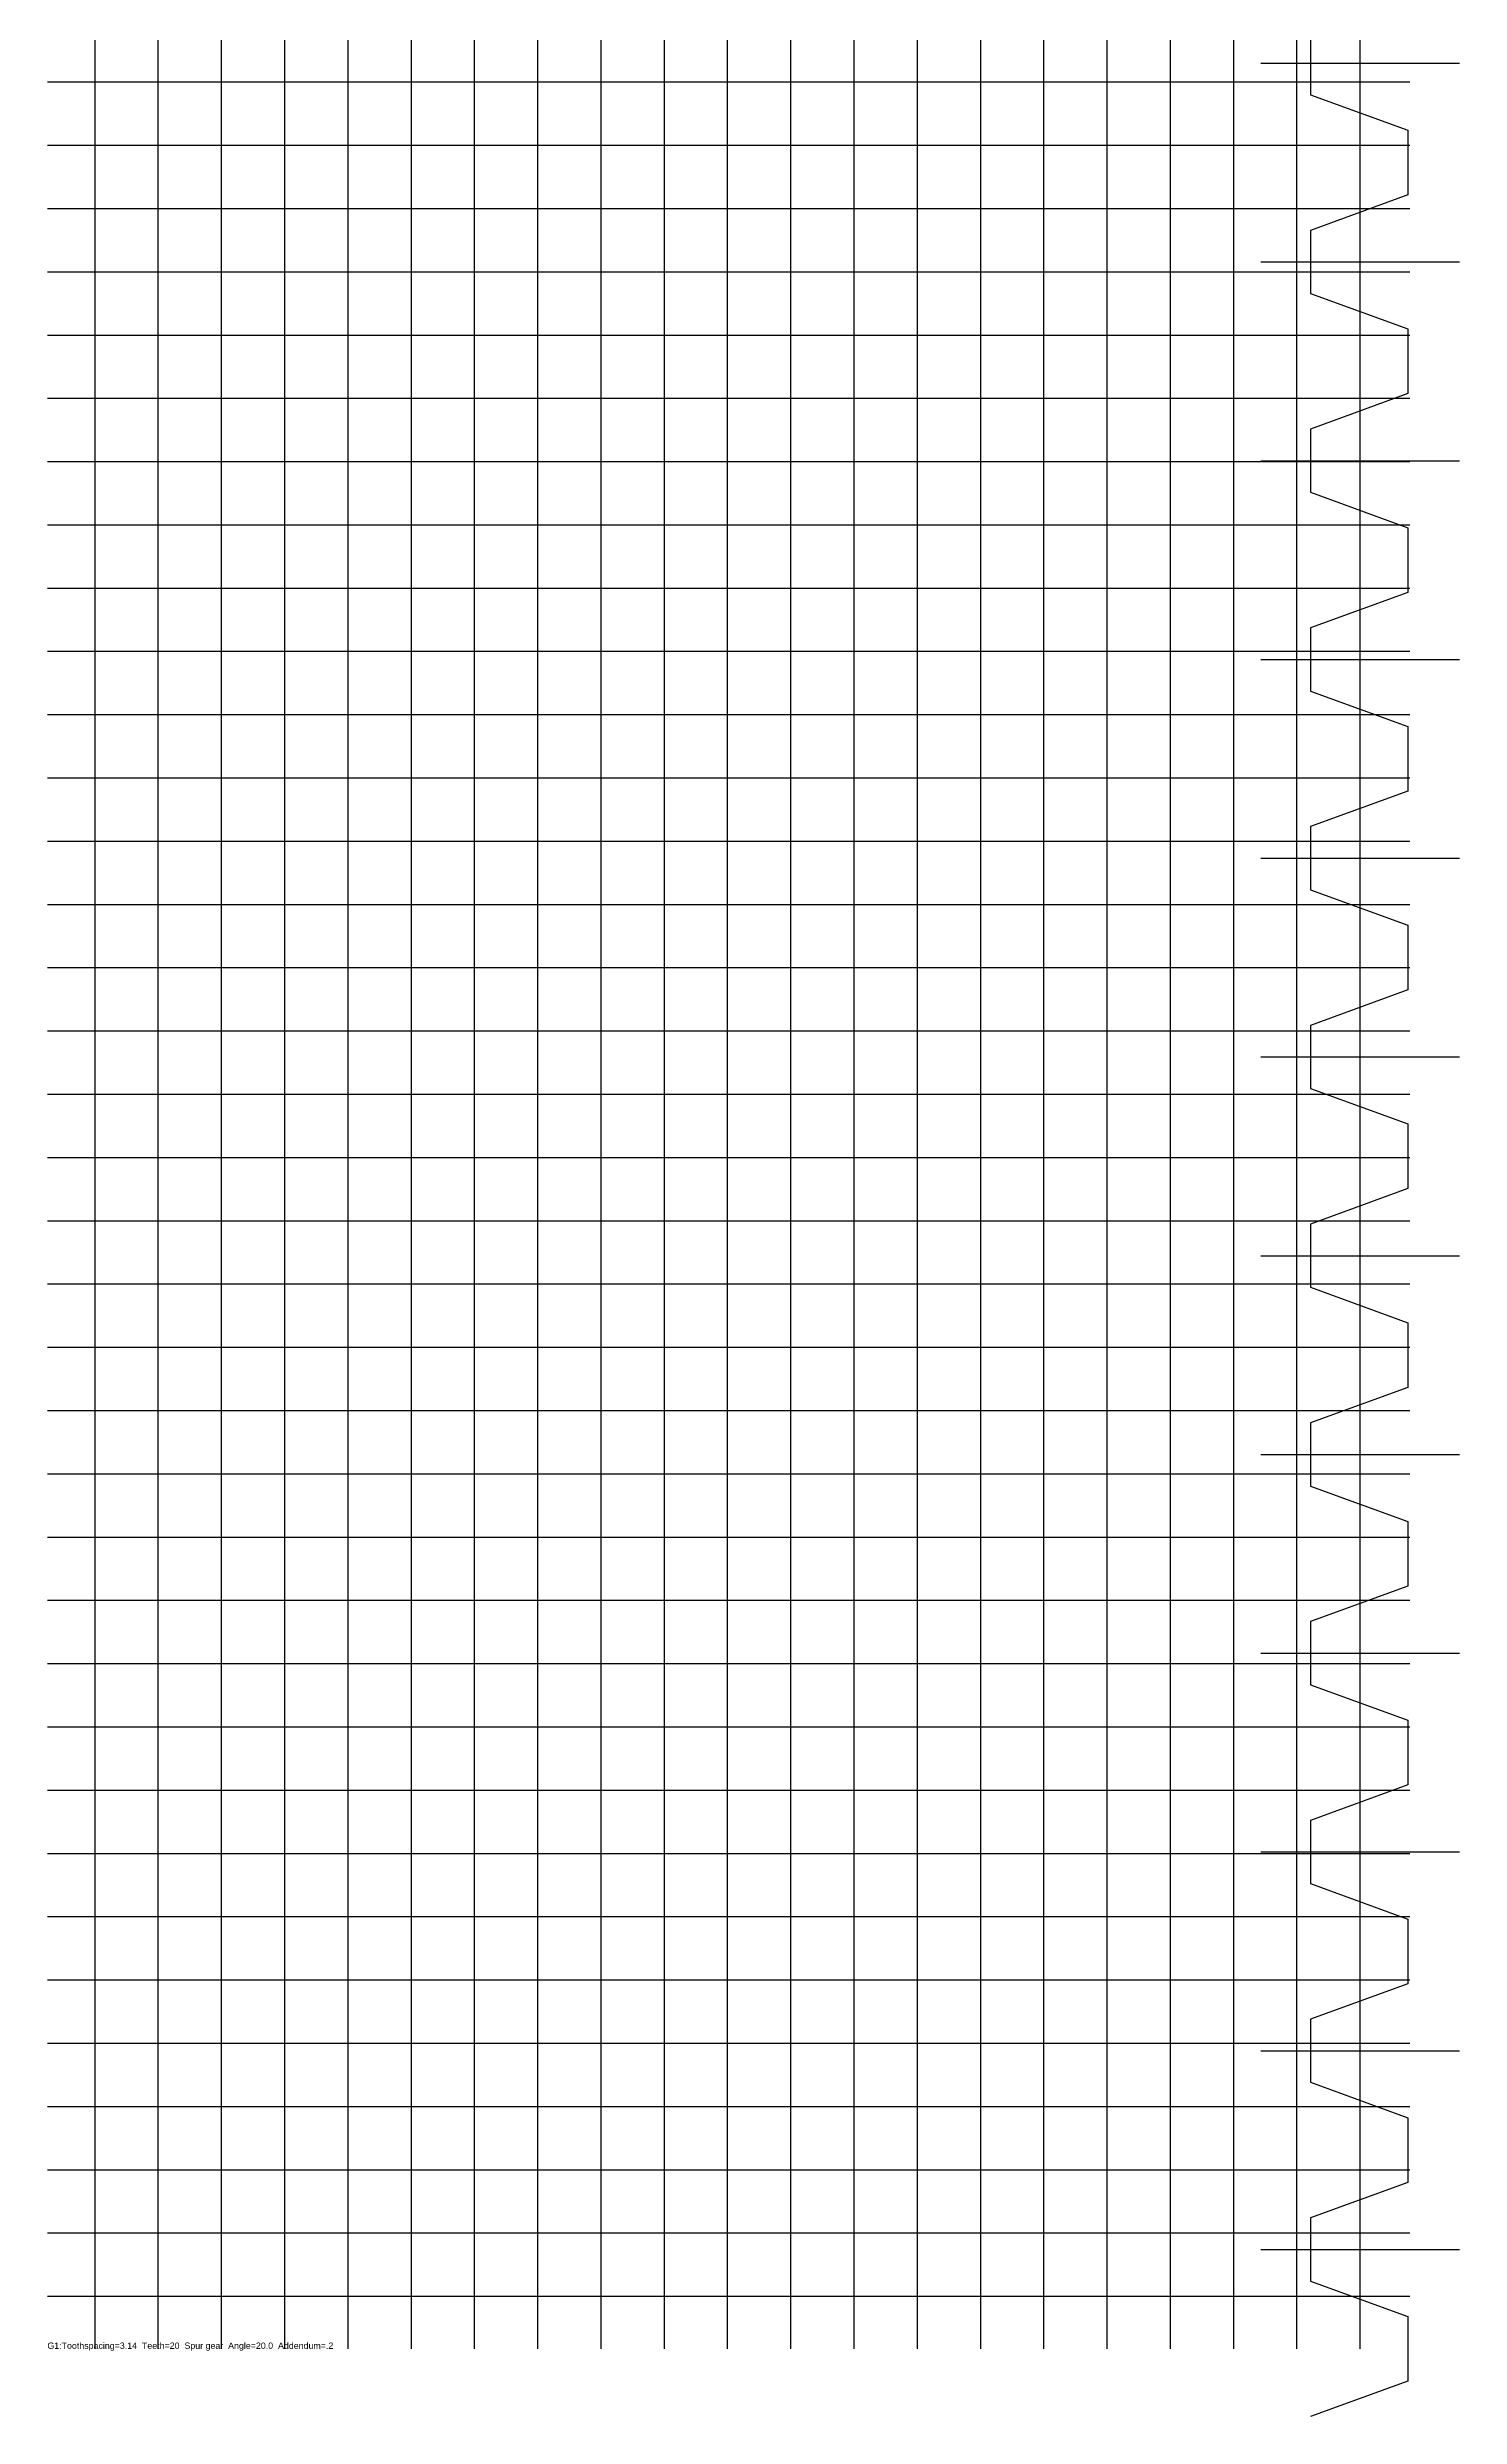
# Model space of a CAD drawing. Extents: x 0 to 22, y -1 to 128.
# Drawn here: x 0 to 22.32, y -1.07 to 36.38 of the extents above; entities that cross this region are included whole.
import ezdxf

# ---------------------------------------------------------------- set-up
doc = ezdxf.new("R2010")
doc.units = 0
doc.layers.add('labels', color=1, linetype='Continuous')
doc.styles.add('ARIAL', font='Arial.ttf')

msp = doc.modelspace()

# ---------------------------------------------------------------- linework, layer by layer
at = {"layer": 'a'}
for p, q in [((19.96827, 36.62785), (19.96827, 35.62878)), ((19.96827, 35.62878), (21.50734, 35.0686)), ((21.50734, 35.0686), (21.50734, 34.04643)), ((21.50734, 34.04643), (19.96827, 33.48626)), ((19.96827, 33.48626), (19.96827, 32.48719)), ((19.96827, 32.48719), (21.50734, 31.92701)), ((21.50734, 31.92701), (21.50734, 30.90484)), ((21.50734, 30.90484), (19.96827, 30.34467)), ((19.96827, 30.34467), (19.96827, 29.34559)), ((19.96827, 29.34559), (21.50734, 28.78542)), ((21.50734, 28.78542), (21.50734, 27.76325)), ((21.50734, 27.76325), (19.96827, 27.20307)), ((19.96827, 27.20307), (19.96827, 26.204)), ((19.96827, 26.204), (21.50734, 25.64383)), ((21.50734, 25.64383), (21.50734, 24.62166)), ((21.50734, 24.62166), (19.96827, 24.06148)), ((19.96827, 24.06148), (19.96827, 23.06241)), ((19.96827, 23.06241), (21.50734, 22.50223)), ((21.50734, 22.50223), (21.50734, 21.48006)), ((21.50734, 21.48006), (19.96827, 20.91989)), ((19.96827, 20.91989), (19.96827, 19.92082)), ((19.96827, 19.92082), (21.50734, 19.36064)), ((21.50734, 19.36064), (21.50734, 18.33847)), ((21.50734, 18.33847), (19.96827, 17.7783)), ((19.96827, 17.7783), (19.96827, 16.77922)), ((19.96827, 16.77922), (21.50734, 16.21905)), ((21.50734, 16.21905), (21.50734, 15.19688)), ((21.50734, 15.19688), (19.96827, 14.6367)), ((19.96827, 14.6367), (19.96827, 13.63763)), ((19.96827, 13.63763), (21.50734, 13.07746)), ((21.50734, 13.07746), (21.50734, 12.05529)), ((21.50734, 12.05529), (19.96827, 11.49511)), ((19.96827, 11.49511), (19.96827, 10.49604)), ((19.96827, 10.49604), (21.50734, 9.93586)), ((21.50734, 9.93586), (21.50734, 8.91369)), ((21.50734, 8.91369), (19.96827, 8.35352)), ((19.96827, 8.35352), (19.96827, 7.35445)), ((19.96827, 7.35445), (21.50734, 6.79427)), ((21.50734, 6.79427), (21.50734, 5.7721)), ((21.50734, 5.7721), (19.96827, 5.21193)), ((19.96827, 5.21193), (19.96827, 4.21285)), ((19.96827, 4.21285), (21.50734, 3.65268)), ((21.50734, 3.65268), (21.50734, 2.63051)), ((21.50734, 2.63051), (19.96827, 2.07033)), ((19.96827, 2.07033), (19.96827, 1.07126)), ((19.96827, 1.07126), (21.50734, 0.51109)), ((21.50734, 0.51109), (21.50734, -0.51109)), ((21.50734, -0.51109), (19.96827, -1.07126))]:
    msp.add_line(p, q, dxfattribs=at)
at = {"layer": 'b'}
for p, q in [((0.75367, 0), (0.75367, 125.66371)), ((1.75367, 0), (1.75367, 125.66371)), ((2.75367, 0), (2.75367, 125.66371)), ((3.75367, 0), (3.75367, 125.66371)), ((4.75367, 0), (4.75367, 125.66371)), ((5.75367, 0), (5.75367, 125.66371)), ((6.75367, 0), (6.75367, 125.66371)), ((7.75367, 0), (7.75367, 125.66371)), ((8.75367, 0), (8.75367, 125.66371)), ((9.75367, 0), (9.75367, 125.66371)), ((10.75367, 0), (10.75367, 125.66371)), ((11.75367, 0), (11.75367, 125.66371)), ((12.75367, 0), (12.75367, 125.66371)), ((13.75367, 0), (13.75367, 125.66371)), ((14.75367, 0), (14.75367, 125.66371)), ((15.75367, 0), (15.75367, 125.66371)), ((16.75367, 0), (16.75367, 125.66371)), ((17.75367, 0), (17.75367, 125.66371)), ((18.75367, 0), (18.75367, 125.66371)), ((19.75367, 0), (19.75367, 125.66371)), ((20.75367, 0), (20.75367, 125.66371)), ((0, 35.83185), (21.53907, 35.83185)), ((0, 34.83185), (21.53907, 34.83185)), ((0, 33.83185), (21.53907, 33.83185)), ((0, 32.83185), (21.53907, 32.83185)), ((0, 31.83185), (21.53907, 31.83185)), ((0, 30.83185), (21.53907, 30.83185)), ((0, 29.83185), (21.53907, 29.83185)), ((0, 28.83185), (21.53907, 28.83185)), ((0, 27.83185), (21.53907, 27.83185)), ((0, 26.83185), (21.53907, 26.83185)), ((0, 25.83185), (21.53907, 25.83185)), ((0, 24.83185), (21.53907, 24.83185)), ((0, 23.83185), (21.53907, 23.83185)), ((0, 22.83185), (21.53907, 22.83185)), ((0, 21.83185), (21.53907, 21.83185)), ((0, 20.83185), (21.53907, 20.83185)), ((0, 19.83185), (21.53907, 19.83185)), ((0, 18.83185), (21.53907, 18.83185)), ((0, 17.83185), (21.53907, 17.83185)), ((0, 16.83185), (21.53907, 16.83185)), ((0, 15.83185), (21.53907, 15.83185)), ((0, 14.83185), (21.53907, 14.83185)), ((0, 13.83185), (21.53907, 13.83185)), ((0, 12.83185), (21.53907, 12.83185)), ((0, 11.83185), (21.53907, 11.83185)), ((0, 10.83185), (21.53907, 10.83185)), ((0, 9.83185), (21.53907, 9.83185)), ((0, 8.83185), (21.53907, 8.83185)), ((0, 7.83185), (21.53907, 7.83185)), ((0, 6.83185), (21.53907, 6.83185)), ((0, 5.83185), (21.53907, 5.83185)), ((0, 4.83185), (21.53907, 4.83185)), ((0, 3.83185), (21.53907, 3.83185)), ((0, 2.83185), (21.53907, 2.83185)), ((0, 1.83185), (21.53907, 1.83185)), ((0, 0.83185), (21.53907, 0.83185))]:
    msp.add_line(p, q, dxfattribs=at)
at = {"layer": 'c'}
for p, q in [((20.75367, 0), (20.75367, 125.66371)), ((19.18287, 36.12832), (22.32446, 36.12832)), ((19.18287, 32.98672), (22.32446, 32.98672)), ((19.18287, 29.84513), (22.32446, 29.84513)), ((19.18287, 26.70354), (22.32446, 26.70354)), ((19.18287, 23.56194), (22.32446, 23.56194)), ((19.18287, 20.42035), (22.32446, 20.42035)), ((19.18287, 17.27876), (22.32446, 17.27876)), ((19.18287, 14.13717), (22.32446, 14.13717)), ((19.18287, 10.99557), (22.32446, 10.99557)), ((19.18287, 7.85398), (22.32446, 7.85398)), ((19.18287, 4.71239), (22.32446, 4.71239)), ((19.18287, 1.5708), (22.32446, 1.5708))]:
    msp.add_line(p, q, dxfattribs=at)

# ---------------------------------------------------------------- texts
at = {"layer": 'labels', "style": 'ARIAL'}
msp.add_text('G1:Toothspacing=3.14  Teeth=20  Spur gear  Angle=20.0  Addendum=.2', height=0.1, dxfattribs=at).set_placement((0, 0))

doc.saveas('drawing.dxf')
